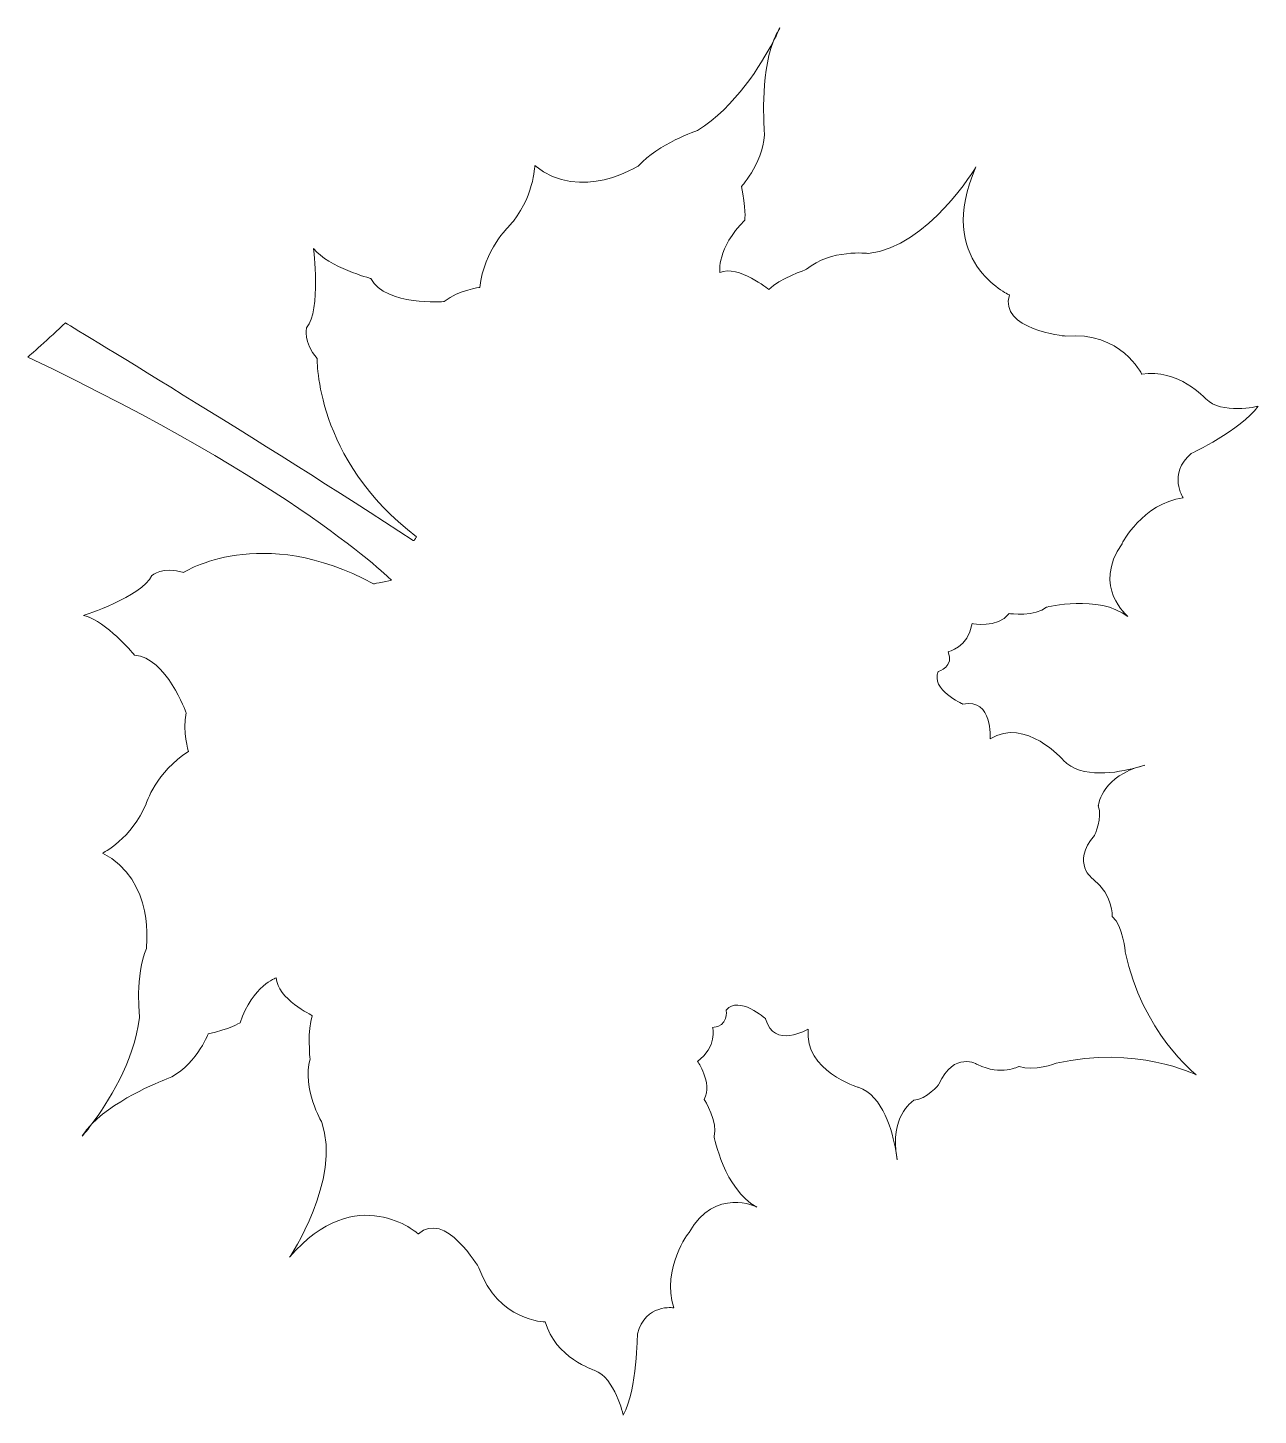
# Model space of a CAD drawing. Header units: inches. Extents: x 0 to 8.2, y -11.5 to 0.
# Drawn here: x 5.002 to 5.76, y -5.08 to -4.226 of the extents above; entities that cross this region are included whole.
import ezdxf

# ---------------------------------------------------------------- set-up
doc = ezdxf.new("R2010")
doc.units = ezdxf.units.IN
doc.header["$MEASUREMENT"] = 0
doc.layers.add('Middle Layer', color=7, linetype='Continuous')

# ---------------------------------------------------------------- blocks, each defined once
blk = doc.blocks.new('block 2')
at = {"layer": 'Middle Layer', "lineweight": 0}
blk.add_open_spline([(5.46562, -4.22561), (5.46393, -4.22817), (5.46253, -4.23113), (5.46134, -4.23432), (5.45417, -4.24793), (5.43813, -4.27427), (5.41488, -4.28886), (5.41488, -4.28886), (5.39024, -4.29724), (5.3786, -4.31057), (5.3786, -4.31057), (5.34299, -4.33379), (5.31457, -4.31047), (5.31457, -4.31047), (5.31408, -4.33105), (5.29865, -4.34794), (5.29865, -4.34794), (5.28346, -4.36216), (5.28066, -4.38561), (5.28066, -4.38561), (5.26831, -4.38691), (5.25864, -4.39425), (5.25864, -4.39425), (5.22306, -4.39746), (5.21347, -4.38006), (5.21347, -4.38006), (5.18779, -4.37329), (5.17825, -4.36166), (5.17825, -4.36166), (5.18315, -4.39905), (5.17393, -4.41055), (5.17393, -4.41055), (5.17169, -4.4192), (5.18055, -4.42932), (5.18055, -4.42932), (5.17868, -4.49133), (5.24178, -4.53915), (5.24177, -4.53916), (5.24032, -4.54138), (5.24031, -4.54139), (5.24031, -4.54139), (5.23957, -4.54139), (5.23957, -4.54139), (5.14773, -4.48129), (5.02535, -4.40739), (5.02535, -4.40739), (5.01612, -4.41642), (5.00219, -4.42853), (5.00219, -4.42853), (5.16729, -4.50677), (5.22632, -4.56595), (5.22632, -4.56595), (5.22632, -4.56596), (5.21529, -4.56817), (5.21528, -4.56818), (5.14579, -4.53049), (5.09826, -4.56116), (5.09826, -4.56116), (5.08546, -4.55731), (5.07864, -4.563), (5.07864, -4.563), (5.07221, -4.57632), (5.03663, -4.58758), (5.03663, -4.58758), (5.03768, -4.58786), (5.03874, -4.58825), (5.03981, -4.58869), (5.03968, -4.5887), (5.03972, -4.58872), (5.03999, -4.58877), (5.05357, -4.59449), (5.06797, -4.61211), (5.06797, -4.61211), (5.08762, -4.61358), (5.09973, -4.64756), (5.09973, -4.64756), (5.09723, -4.65951), (5.10127, -4.67139), (5.10127, -4.67139), (5.08141, -4.68383), (5.07506, -4.70376), (5.07506, -4.70376), (5.06642, -4.72502), (5.04817, -4.73414), (5.04817, -4.73414), (5.08107, -4.75039), (5.07525, -4.79281), (5.07525, -4.79281), (5.06821, -4.80912), (5.07107, -4.83525), (5.07107, -4.83525), (5.06779, -4.86272), (5.05094, -4.88852), (5.04176, -4.90084), (5.0394, -4.90327), (5.03734, -4.9058), (5.03576, -4.90843), (5.03576, -4.90843), (5.0382, -4.90562), (5.04176, -4.90084), (5.05765, -4.88451), (5.08781, -4.87317), (5.08781, -4.87317), (5.10477, -4.86671), (5.11341, -4.84543), (5.11341, -4.84543), (5.12615, -4.84265), (5.13299, -4.83862), (5.13299, -4.83862), (5.14095, -4.81536), (5.15531, -4.81091), (5.15531, -4.81091), (5.15577, -4.82349), (5.17748, -4.83421), (5.17748, -4.83421), (5.17428, -4.84252), (5.17609, -4.86071), (5.17609, -4.86071), (5.17103, -4.87964), (5.18334, -4.89971), (5.18334, -4.89971), (5.19547, -4.93536), (5.1635, -4.98301), (5.1635, -4.98301), (5.20463, -4.93494), (5.24292, -4.96867), (5.24292, -4.96867), (5.25916, -4.95361), (5.28013, -4.9895), (5.28013, -4.9895), (5.2919, -5.0225), (5.32105, -5.02287), (5.32105, -5.02287), (5.32683, -5.04467), (5.35146, -5.0527), (5.35146, -5.0527), (5.36395, -5.05722), (5.36907, -5.08035), (5.36907, -5.08035), (5.37776, -5.06404), (5.37777, -5.03026), (5.37777, -5.03026), (5.38283, -5.01135), (5.40021, -5.01416), (5.40021, -5.01416), (5.39244, -4.98973), (5.40959, -4.96771), (5.40959, -4.96771), (5.4257, -4.93941), (5.45135, -4.95207), (5.45135, -4.95207), (5.43128, -4.94134), (5.42506, -4.90862), (5.42506, -4.90862), (5.42761, -4.89998), (5.41896, -4.88583), (5.41896, -4.88583), (5.4241, -4.87518), (5.41481, -4.86237), (5.41481, -4.86237), (5.42717, -4.85364), (5.4241, -4.84142), (5.4241, -4.84142), (5.43392, -4.84131), (5.43251, -4.83073), (5.43251, -4.83073), (5.44029, -4.82139), (5.4568, -4.83613), (5.4568, -4.83613), (5.46156, -4.85496), (5.48305, -4.8425), (5.48305, -4.8425), (5.48035, -4.86835), (5.51384, -4.87828), (5.51384, -4.87828), (5.52919, -4.88337), (5.53503, -4.90623), (5.53698, -4.91719), (5.53716, -4.91906), (5.53742, -4.92101), (5.53784, -4.92309), (5.53784, -4.92309), (5.53761, -4.92076), (5.53698, -4.91719), (5.5347, -4.89431), (5.54829, -4.88623), (5.54829, -4.88623), (5.55582, -4.88582), (5.56359, -4.87647), (5.56359, -4.87647), (5.57289, -4.85553), (5.58738, -4.86432), (5.58738, -4.86432), (5.60186, -4.87148), (5.61293, -4.86541), (5.61293, -4.86541), (5.62181, -4.86895), (5.63583, -4.86352), (5.63583, -4.86352), (5.68451, -4.85213), (5.72201, -4.87063), (5.72201, -4.87063), (5.72201, -4.87063), (5.68858, -4.84427), (5.67829, -4.79482), (5.67829, -4.79482), (5.67725, -4.77967), (5.67032, -4.77303), (5.67032, -4.77303), (5.67109, -4.76031), (5.65859, -4.75006), (5.65859, -4.75006), (5.64459, -4.74048), (5.65946, -4.72312), (5.65946, -4.72312), (5.66456, -4.71206), (5.66174, -4.70498), (5.66174, -4.70498), (5.66327, -4.68911), (5.68475, -4.68155), (5.68822, -4.68063), (5.69039, -4.67986), (5.69039, -4.67986), (5.68836, -4.68035), (5.68651, -4.68093), (5.68475, -4.68155), (5.67412, -4.68438), (5.65115, -4.68867), (5.6401, -4.67674), (5.6401, -4.67674), (5.61707, -4.65021), (5.59503, -4.66359), (5.59503, -4.66359), (5.59714, -4.63863), (5.57825, -4.6422), (5.57825, -4.6422), (5.55808, -4.63327), (5.56318, -4.6222), (5.56318, -4.6222), (5.57327, -4.61903), (5.56921, -4.60998), (5.56921, -4.60998), (5.58146, -4.60764), (5.58408, -4.59263), (5.58408, -4.59263), (5.59949, -4.59575), (5.60687, -4.58654), (5.60687, -4.58654), (5.62321, -4.58851), (5.62988, -4.58255), (5.62988, -4.58255), (5.66184, -4.57444), (5.67993, -4.58833), (5.67993, -4.58833), (5.65775, -4.57015), (5.67635, -4.54344), (5.67635, -4.54344), (5.68887, -4.51844), (5.71405, -4.51527), (5.71405, -4.51527), (5.70419, -4.5005), (5.71903, -4.48789), (5.71903, -4.48789), (5.74931, -4.47365), (5.76028, -4.45881), (5.76028, -4.45881), (5.73738, -4.46386), (5.72808, -4.45431), (5.72808, -4.45431), (5.71047, -4.43511), (5.68849, -4.43901), (5.68849, -4.43901), (5.67587, -4.41244), (5.64132, -4.41555), (5.64132, -4.41555), (5.6003, -4.41144), (5.60696, -4.39022), (5.60696, -4.39022), (5.56057, -4.36931), (5.58635, -4.31133), (5.58635, -4.31133), (5.55708, -4.36073), (5.52001, -4.36463), (5.52001, -4.36463), (5.49682, -4.36181), (5.48198, -4.37443), (5.48198, -4.37443), (5.4649, -4.38043), (5.4588, -4.38686), (5.4588, -4.38686), (5.44004, -4.37147), (5.42857, -4.37636), (5.42857, -4.37636), (5.4265, -4.36132), (5.444, -4.34422), (5.444, -4.34422), (5.44474, -4.33625), (5.44185, -4.32338), (5.44185, -4.32338), (5.45729, -4.3065), (5.45593, -4.28822), (5.45593, -4.28822), (5.45339, -4.25578), (5.46134, -4.23432), (5.46413, -4.22904), (5.46562, -4.22561), (5.46562, -4.22561)], degree=3, knots=[0, 0, 0, 0, 1, 1, 1, 2, 2, 2, 3, 3, 3, 4, 4, 4, 5, 5, 5, 6, 6, 6, 7, 7, 7, 8, 8, 8, 9, 9, 9, 10, 10, 10, 11, 11, 11, 12, 12, 12, 13, 13, 13, 14, 14, 14, 15, 15, 15, 16, 16, 16, 17, 17, 17, 18, 18, 18, 19, 19, 19, 20, 20, 20, 21, 21, 21, 22, 22, 22, 23, 23, 23, 24, 24, 24, 25, 25, 25, 26, 26, 26, 27, 27, 27, 28, 28, 28, 29, 29, 29, 30, 30, 30, 31, 31, 31, 32, 32, 32, 33, 33, 33, 34, 34, 34, 35, 35, 35, 36, 36, 36, 37, 37, 37, 38, 38, 38, 39, 39, 39, 40, 40, 40, 41, 41, 41, 42, 42, 42, 43, 43, 43, 44, 44, 44, 45, 45, 45, 46, 46, 46, 47, 47, 47, 48, 48, 48, 49, 49, 49, 50, 50, 50, 51, 51, 51, 52, 52, 52, 53, 53, 53, 54, 54, 54, 55, 55, 55, 56, 56, 56, 57, 57, 57, 58, 58, 58, 59, 59, 59, 60, 60, 60, 61, 61, 61, 62, 62, 62, 63, 63, 63, 64, 64, 64, 65, 65, 65, 66, 66, 66, 67, 67, 67, 68, 68, 68, 69, 69, 69, 70, 70, 70, 71, 71, 71, 72, 72, 72, 73, 73, 73, 74, 74, 74, 75, 75, 75, 76, 76, 76, 77, 77, 77, 78, 78, 78, 79, 79, 79, 80, 80, 80, 81, 81, 81, 82, 82, 82, 83, 83, 83, 84, 84, 84, 85, 85, 85, 86, 86, 86, 87, 87, 87, 88, 88, 88, 89, 89, 89, 90, 90, 90, 91, 91, 91, 92, 92, 92, 93, 93, 93, 94, 94, 94, 95, 95, 95, 96, 96, 96, 97, 97, 97, 98, 98, 98, 99, 99, 99, 100, 100, 100, 101, 101, 101, 102, 102, 102, 102], dxfattribs=at)

msp = doc.modelspace()

# ---------------------------------------------------------------- block references
at = {"layer": 'Middle Layer'}
msp.add_blockref('block 2', (0, 0), dxfattribs=at)

doc.saveas('drawing.dxf')
